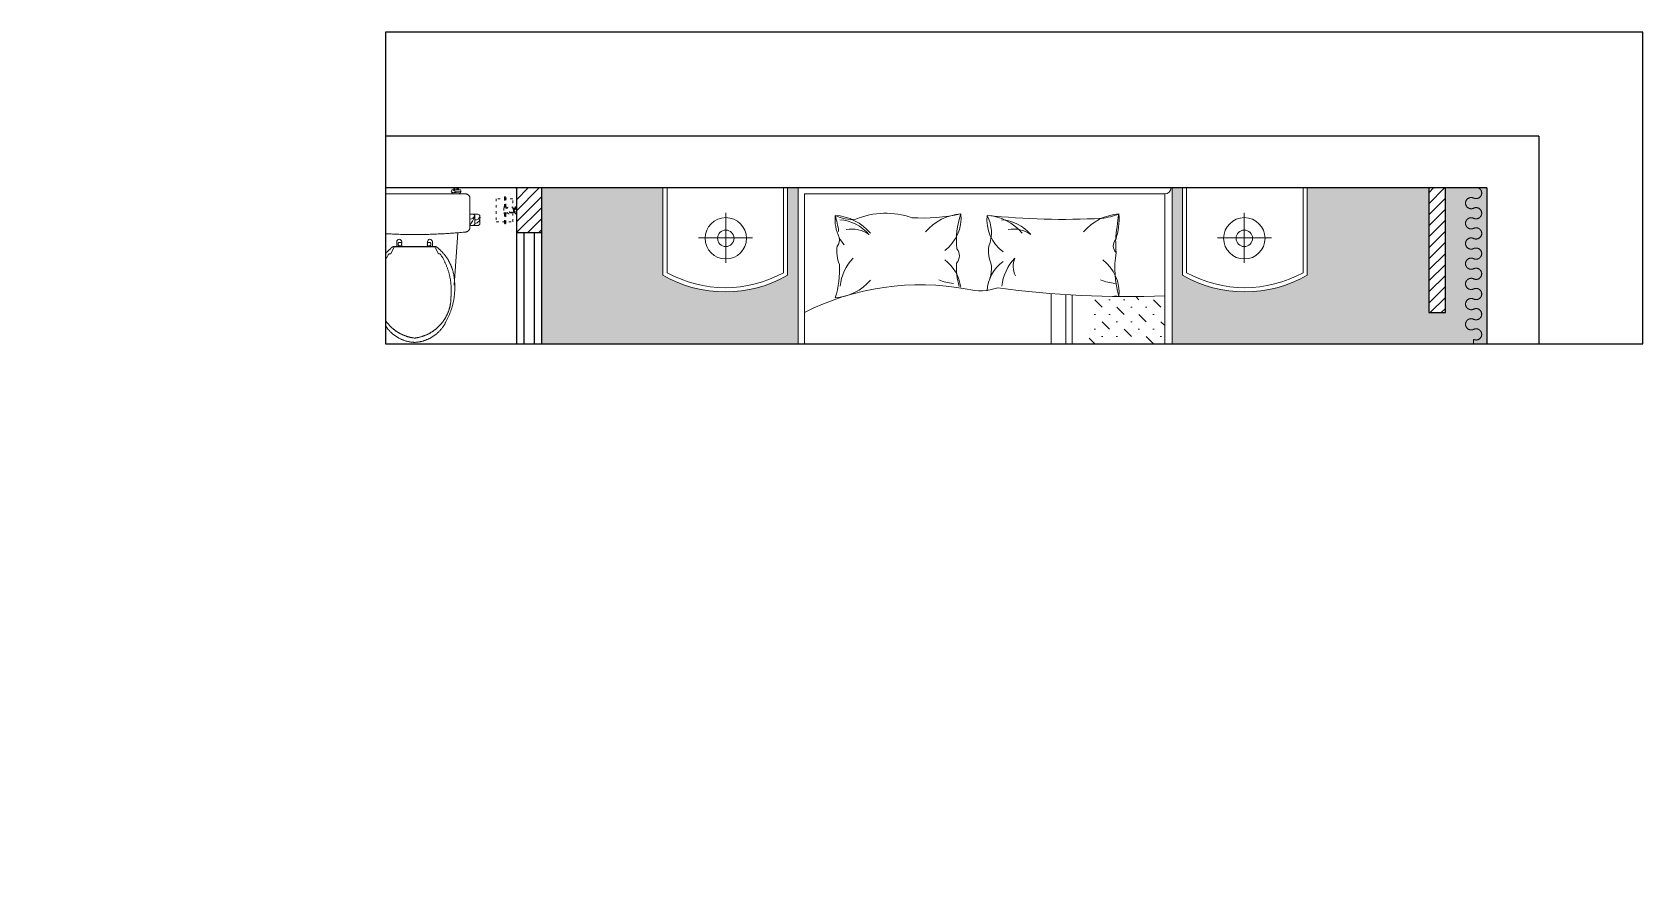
# Model space of a CAD drawing. Header units: millimetres. Extents: x 3162 to 221128, y -144913 to 11496.
# Drawn here: x 205485 to 213235, y -28360 to -24260 of the extents above; entities that cross this region are included whole.
import ezdxf
from ezdxf.xclip import XClip

# ---------------------------------------------------------------- set-up
doc = ezdxf.new("R2010")
doc.units = ezdxf.units.MM
doc.header["$LTSCALE"] = 10
doc.header["$XCLIPFRAME"] = 2
for name, pattern in [('ACAD_ISO03W100', [30, 12, -18]), ('DASH', [8.89, 6.35, -2.54]), ('HIDDEN', [9.525, 6.35, -3.175])]:
    doc.linetypes.add(name, pattern=pattern)
for name, color, linetype, lineweight in [('FC-Hatch【平面填充】', 250, 'Continuous', 0), ('FF-Curtain【平面窗帘】', 32, 'Continuous', 0), ('FF-FIXT【洁具】', 31, 'Continuous', 0), ('FF-【活动成品家具】', 51, 'Continuous', 0), ('Hidden【虚线】', 136, 'DASH', 0)]:
    doc.layers.add(name, color=color, linetype=linetype, lineweight=lineweight)
doc.layers.add('WALL_NEW【新建墙体】', color=4, linetype='Continuous')
doc.layers.add('WALL【墙体】', color=7, linetype='Continuous')

# ---------------------------------------------------------------- blocks, each defined once
blk = doc.blocks.new('马桶平面15')
at = {"color": 251}
for p, q in [((-164.1, 735.1), (-187.7, 735.1)), ((-182.4, 735.2), (-182.4, 743.3)), ((-175.9, 735.1), (-175.9, 743.3)), ((-168.6, 743.3), (-168.6, 735.1))]:
    blk.add_line(p, q, dxfattribs=at)
for points in [[(24.1, 519.2, -0.023855), (-216.9, 530.8, -0.42765), (-242.5, 555.3), (-242.5, 695.1, -0.382307), (-220.4, 714.9), (24.1, 714.9), (268.6, 714.9, -0.382307), (290.7, 695.1), (290.7, 555.3, -0.42765), (265.1, 530.8, -0.023855)], [(24.1, 0, -0.272339), (-125.1, 96, -0.163159), (-166.6, 310.4, -0.20934), (-78.5, 461.5), (24.1, 461.5), (126.7, 461.5, -0.20934), (214.8, 310.4, -0.163159), (173.3, 96, -0.272339)]]:
    blk.add_lwpolyline(points, format="xyb", close=True)
for points in [[(-171.3, 714.9, 0.288575), (-152.8, 725.1, 0.464141), (-158.6, 735.1), (-164.1, 735.1), (-164.1, 743.3), (-187.7, 743.3), (-187.7, 743.3), (-187.7, 735.1), (-193.2, 735.1, 0.464141), (-199, 725.1, 0.288575), (-180.5, 714.9)], [(-61.5, 462.9), (-61.5, 484.4, -1), (-38, 484.4), (-38, 480.5)], [(109.7, 462.9), (109.7, 484.4, 1), (86.2, 484.4), (86.2, 480.5)], [(26.7, 460.2), (121.9, 460.2), (138.7, 426.6), (147.1, 426.6, -0.17108), (199.3, 221.2, -0.383832), (24.1, 20.6, -0.383832), (-151.1, 221.2, -0.17108), (-98.9, 426.6), (-90.5, 426.6), (-73.7, 460.2), (121.9, 460.2)]]:
    blk.add_lwpolyline(points, format="xyb", dxfattribs=at)
for points in [[(-242.5, 617.1), (-242.5, 562.2), (-279.9, 562.2, -0.414214), (-289.9, 572.2), (-289.9, 607.1, -0.414214), (-279.9, 617.1)], [(-242.5, 617.1), (-242.5, 562.2), (-256.2, 562.2, -0.414214), (-266.2, 572.2), (-266.2, 607.1, -0.414214), (-256.2, 617.1)], [(-54.5, 475.5), (-54.5, 470.3, 0.414214), (-49.5, 465.3), (-38.7, 465.3, 0.58538), (-38.5, 470.3), (-38.5, 475.5, 0.58538), (-38.7, 480.5), (-49.5, 480.5, 0.414214)], [(102.7, 475.5), (102.7, 470.3, -0.414214), (97.7, 465.3), (86.9, 465.3, -0.58538), (86.7, 470.3), (86.7, 475.5, -0.58538), (86.9, 480.5), (97.7, 480.5, -0.414214)]]:
    blk.add_lwpolyline(points, format="xyb", close=True, dxfattribs=at)
for points in [[(-184.4, 527.9), (-167.1, 275.7)], [(232.6, 527.9), (215.3, 275.7)]]:
    blk.add_lwpolyline(points)
for centre, radius, start, end in [((-185.1, 755.7), 31.4, 242.88179, 319.14204), ((-173.5, 774.1), 53.1, 240.79773, 292.8926), ((-262.7, 600.1), 28.1, 165.59157, 262.76034), ((-267.7, 612.3), 22.8, 193.4235, 273.84122), ((-231.7, 638.1), 46.4, 221.91484, 256.44129), ((180.7, 814.1), 492.5, 204.86427, 210.76499)]:
    blk.add_arc(centre, radius, start, end, dxfattribs=at)
blk = doc.blocks.new('1800平10108344')
h = blk.add_hatch()
h.set_pattern_fill('MUDST', color=8, scale=200, angle=45, style=0)
h.set_pattern_definition([(45, (-6314.967, -6597.646), (35.35534, 106.06602), [50, -50, 0, -50, 0, -50])])
h.paths.add_polyline_path([(814.9, -644.2, 0.325595), (864.9, -587.2), (864.9, -482.1), (-322.9, -482.1), (-322.9, -644.2)])
h.paths.add_polyline_path([(-504.8, 803.3, -0.019127), (-869.2, 802.8), (-869.2, -300.2), (-504.8, -300.2)])
h = blk.add_hatch()
h.set_pattern_fill('AR-CONC', color=8, scale=40, style=0)
h.set_pattern_definition([(50, (-6066.9, -21172.5), (286.904, -25.1009), [30, -330]), (355, (-6066.9, -21172.5), (-55.5005, 300.877), [24, -264]), (100.4514, (-6043, -21174.58), (231.4038, 275.7758), [25.496, -280.457]), (46.1842, (-6066.9, -21092.5), (426.8964, -66.2076), [45, -495]), (96.6356, (-6031.33, -21098), (373.865, 389.647), [38.244, -420.685]), (351.1842, (-6066.9, -21092.5), (373.865, 389.6474), [36, -396]), (21, (-6026.9, -21112.5), (238.7628, -161.0476), [30, -330]), (326, (-6026.9, -21112.5), (97.326, 290.06), [24, -264]), (71.4514, (-6007, -21125.9), (336.089, 129.0122), [25.496, -280.457]), (37.5, (-6066.9, -21172.49), (4.86394, 133.15754), [0, -260.8, 0, -268, 0, -265]), (7.5, (-6066.9, -21172.49), (105.2278, 157.7647), [0, -152.8, 0, -254.8, 0, -101]), (327.5, (-6156.1, -21172.49), (213.52897, -9.02195), [0, -100, 0, -312, 0, -414]), (317.5, (-6196.1, -21172.49), (233.2745, 40.042), [0, -130, 0, -207.2, 0, -294])])
h.paths.add_polyline_path([(895.8, -677.7), (147.8, -677.7, 2.020977), (895.8, 81.4)])
at = {"ltscale": 300}
for p, q in [((-1554.2, 1322.3), (1545.8, 1322.3)), ((-904.2, -677.7), (-904.2, 1322.3)), ((895.8, -677.7), (895.8, 1322.3)), ((-904.2, -677.7), (895.8, -677.7))]:
    blk.add_line(p, q, dxfattribs=at)
at = {"color": 8}
for p, q in [((-1251.8, 1203), (-1251.8, 962.6)), ((1243.4, 1203), (1243.4, 962.6)), ((-1383.4, 1082.8), (-1122.9, 1082.8)), ((1375, 1082.8), (1114.5, 1082.8)), ((-423.9, 807.2), (-423.9, -644.2)), ((-393.6, 809), (-393.6, -644.2)), ((-322.9, 814), (-322.9, -644.2)), ((899.7, 145.8), (895.5, 79.5)), ((903.8, 78.5), (932.2, 144.2)), ((910.9, 146.3), (906.7, 79.9)), ((916.7, 76.7), (945.1, 142.4)), ((937.5, 73.8), (965.9, 139.5)), ((960.2, 70.6), (988.6, 136.3)), ((989.9, 66.4), (1018.3, 132.1)), ((1027.8, 125.9), (1008.4, 61.1)), ((1034.2, 122), (1012.2, 59.2)), ((1042.9, 119.1), (1020.2, 56.7)), ((1050.7, 112.5), (1028.8, 49.7)), ((1070.9, 103.7), (1048.9, 40.9)), ((1093.2, 95), (1071.3, 32.2)), ((1079, 29), (1124.1, 84.6)), ((1104.1, 92.4), (1082.2, 29.6)), ((1090.9, 23.8), (1136, 79.4)), ((1110.1, 15.4), (1155.2, 71)), ((1131.2, 6.2), (1176.3, 61.8)), ((1158.6, -5.8), (1203.7, 49.8)), ((1211.2, 41.2), (1175, -15.9)), ((1216.2, 35.7), (1178.2, -18.8)), ((1223.9, 30.6), (1185.2, -23.4)), ((1229.7, 22.1), (1191.6, -32.4)), ((1246.7, 8.2), (1208.6, -46.3)), ((1265.8, -6.2), (1227.8, -60.7)), ((1234.4, -65.9), (1292.8, -24.5)), ((1275.6, -11.6), (1237.6, -66.1)), ((1244.4, -74.1), (1302.8, -32.7)), ((1260.6, -87.4), (1319.1, -46)), ((1278.4, -101.9), (1336.8, -60.5)), ((1301.6, -120.9), (1360, -79.5)), ((1364.9, -89.8), (1314.6, -135)), ((1368.3, -96.5), (1316.9, -138.7)), ((1374.3, -103.4), (1322.4, -145)), ((1377.5, -113.1), (1326.2, -155.4)), ((1390.2, -131.1), (1338.8, -173.4)), ((1404.7, -150.2), (1353.4, -192.4)), ((1358.3, -199.2), (1425.8, -175.1)), ((1412.7, -158), (1361.3, -200.3)), ((1365.8, -209.8), (1433.2, -185.7)), ((1377.8, -227), (1445.3, -202.9)), ((1391, -245.8), (1458.4, -221.7)), ((864.9, -300.2), (-869.2, -300.2)), ((1408.2, -270.3), (1475.6, -246.2)), ((1477.6, -257.4), (1417, -287.4)), ((1479, -264.7), (1418.2, -291.5)), ((1483, -273.1), (1421.8, -299.1)), ((1483.5, -283.3), (1422.6, -310.1)), ((1490.8, -304), (1429.9, -330.8)), ((864.9, -381.1), (-869.2, -381.1)), ((1499.7, -326.3), (1438.8, -353.1)), ((1441.8, -360.9), (1513.2, -355.9)), ((1505.2, -336), (1444.4, -362.8)), ((1446.1, -373.2), (1517.5, -368.2)), ((864.9, -411.4), (-869.2, -411.4)), ((1453, -393), (1524.4, -388)), ((1460.7, -414.7), (1532.1, -409.7)), ((1470.6, -442.9), (1542, -437.9)), ((1540.9, -449.2), (1474.4, -461.7)), ((1540.3, -456.7), (1474.5, -466.1)), ((1539.5, -475.7), (1473.7, -485.1)), ((1541, -497.7), (1475.1, -507.1)), ((1541.8, -465.7), (1475.9, -474.3)), ((1543.5, -521.5), (1477.7, -530.9)), ((1478.4, -539.3), (1548.5, -553.7)), ((1546.2, -532.4), (1480.4, -541.8)), ((1479.3, -552.2), (1549.4, -566.7)), ((1480.6, -573.1), (1550.8, -587.6)), ((1482.1, -596.1), (1552.3, -610.5)), ((81.3, -697.7), (147.2, -689)), ((1537.1, -697.7), (1471.2, -689)), ((1541.6, -676.2), (1475.7, -667.5)), ((1546.5, -667.1), (1480.7, -657.6)), ((1547.5, -658), (1481.6, -649.3)), ((1550, -651), (1482.7, -645.1)), ((1484.1, -626), (1554.2, -640.4)), ((85.2, -721.3), (151.1, -712.6)), ((85.5, -732.5), (151.4, -723.8)), ((152.7, -720.8), (89.1, -753.7)), ((155.4, -733.5), (91.7, -766.4)), ((159.7, -754.1), (96.1, -786.9)), ((1458.6, -754.1), (1522.2, -786.9)), ((1463, -733.5), (1526.6, -766.4)), ((1465.6, -720.8), (1529.3, -753.7)), ((1532.8, -732.5), (1466.9, -723.8)), ((1533.1, -721.3), (1467.2, -712.6)), ((164.4, -776.5), (100.8, -809.4)), ((106.7, -808.4), (168.6, -790.7)), ((107.2, -815.8), (171.3, -794.4)), ((177.6, -812.5), (107.5, -827.2)), ((191.3, -839.2), (121.2, -853.9)), ((1489.5, -869.7), (1428.4, -843.6)), ((1496.7, -862.4), (1435.9, -835.4)), ((1500.1, -853.8), (1439, -827.7)), ((1504.4, -847.8), (1441.2, -823.9)), ((1447.7, -805.9), (1511.3, -838.7)), ((1453.9, -776.5), (1517.5, -809.4)), ((201.8, -859.6), (131.8, -874.3)), ((211.4, -878.3), (141.3, -893)), ((217.4, -889.8), (147.3, -904.5)), ((157.9, -923.1), (214.5, -888.3)), ((164.7, -932), (221.3, -897.2)), ((176.6, -952.9), (233.2, -918)), ((1388.6, -922.3), (1441, -971.1)), ((1398.3, -903.8), (1450.7, -952.5)), ((1404.3, -892.2), (1456.7, -941)), ((1465.8, -921.6), (1404.7, -895.4)), ((1469.2, -910.9), (1408, -884.8)), ((1479.4, -889.2), (1418.2, -863)), ((186.6, -972.4), (243.2, -937.6)), ((188.5, -982.5), (245.6, -948.4)), ((193.5, -990.2), (250.1, -955.4)), ((196, -997.3), (251.9, -959.3)), ((262.9, -975.1), (199.4, -1008.1)), ((283.3, -997), (219.8, -1030.1)), ((1387.2, -1042.1), (1335.4, -1000.4)), ((1396, -1036.9), (1344.8, -994.6)), ((1401.6, -1029.6), (1349.8, -987.9)), ((1407.4, -1024.9), (1352.9, -984.9)), ((1364.1, -969.3), (1416.5, -1018)), ((1378, -942.7), (1430.4, -991.5)), ((298.9, -1013.9), (235.4, -1046.9)), ((313.2, -1029.2), (249.7, -1062.3)), ((322, -1038.8), (258.5, -1071.8)), ((273.8, -1086.9), (318.9, -1038.1)), ((282.7, -1093.6), (327.8, -1044.8)), ((299.8, -1110.5), (344.9, -1061.6)), ((314.7, -1126.6), (359.8, -1077.8)), ((1260.1, -1082.2), (1297.4, -1143.3)), ((1275.8, -1065.5), (1313.1, -1126.6)), ((1290.2, -1050.2), (1327.5, -1111.3)), ((1350.4, -1085.6), (1298.6, -1043.9)), ((1299, -1040.7), (1336.4, -1101.8)), ((1356.4, -1076.2), (1304.6, -1034.5)), ((1372.1, -1058.1), (1320.3, -1016.4)), ((319.3, -1135.8), (365, -1087.5)), ((326.2, -1141.8), (371.3, -1093)), ((330.4, -1148), (374.1, -1096.3)), ((388.9, -1108.5), (336.7, -1157.5)), ((414.4, -1124.2), (362.2, -1173.1)), ((434, -1136.2), (381.8, -1185.1)), ((451.9, -1147.1), (399.7, -1196.1)), ((463, -1153.9), (410.8, -1202.9)), ((429.5, -1213.3), (459.8, -1154.1)), ((439.9, -1217.3), (470.2, -1158.1)), ((1146.5, -1162), (1165.9, -1230.9)), ((1194.9, -1212.4), (1156.3, -1158.3)), ((1157.6, -1155.3), (1177, -1224.2)), ((1203.3, -1205), (1164.7, -1150.9)), ((1223.3, -1191.7), (1184.7, -1137.6)), ((1242.1, -1180.4), (1203.5, -1126.3)), ((1252, -1177.8), (1214.1, -1123.2)), ((1259.4, -1172.3), (1220.8, -1118.2)), ((1266.3, -1169.4), (1224.6, -1116.1)), ((1239.5, -1104.1), (1276.8, -1165.2)), ((460.9, -1229), (491.2, -1169.8)), ((479.6, -1240.5), (509.9, -1181.3)), ((486.5, -1248.1), (517.5, -1189.3)), ((494.8, -1252.1), (525.1, -1192.9)), ((500.5, -1256.8), (528.6, -1195.3)), ((546.2, -1203.1), (509.1, -1264.3)), ((575, -1211.3), (537.9, -1272.5)), ((597.1, -1217.5), (560, -1278.7)), ((617.3, -1223.2), (580.2, -1284.5)), ((629.8, -1226.8), (592.7, -1288)), ((613.6, -1293), (626.8, -1227.8)), ((624.7, -1294.1), (637.9, -1228.9)), ((648.1, -1299.6), (661.2, -1234.5)), ((957.8, -1236.6), (957.9, -1308.2)), ((978, -1231), (978.1, -1302.6)), ((1011, -1292.5), (988.4, -1230)), ((990.5, -1227.5), (990.6, -1299.1)), ((1021.1, -1287.6), (998.5, -1225.1)), ((1043.9, -1280.3), (1021.3, -1217.8)), ((1065.1, -1274.4), (1042.5, -1211.9)), ((1075.4, -1274.6), (1053.6, -1211.8)), ((1083.9, -1271.3), (1061.3, -1208.8)), ((1091.3, -1270.3), (1065.6, -1207.8)), ((1083.2, -1200.3), (1102.6, -1269.2)), ((1108.9, -1184.8), (1128.3, -1253.7)), ((1128.5, -1172.9), (1148, -1241.8)), ((669.2, -1305.6), (682.4, -1240.5)), ((677.9, -1311.1), (691.9, -1246.1)), ((686.9, -1312.7), (700.1, -1247.6)), ((693.7, -1315.7), (704.2, -1248.9)), ((723.2, -1251.7), (704, -1320.6)), ((753.2, -1251.8), (734, -1320.7)), ((776.1, -1251.8), (756.9, -1320.8)), ((797.1, -1251.9), (777.9, -1320.9)), ((810.1, -1251.9), (790.9, -1320.9)), ((823.3, -1318.1), (818.5, -1251.8)), ((847.3, -1317.2), (842.4, -1250.9)), ((869.3, -1317.2), (864.4, -1250.9)), ((888.3, -1319.3), (883.4, -1253)), ((895.6, -1320.4), (887.7, -1253.2)), ((906.7, -1250.7), (906.9, -1322.3)), ((935.6, -1242.7), (935.7, -1314.3))]:
    blk.add_line(p, q, dxfattribs=at)
at = {"ltscale": 300}
for points in [[(-1554.2, 1322.3), (-1554.2, 902.3, 0.266667), (-954.2, 902.3), (-954.2, 1322.3)], [(1545.8, 1322.3), (1545.8, 902.3, -0.266667), (945.8, 902.3), (945.8, 1322.3)]]:
    blk.add_lwpolyline(points, format="xyb", dxfattribs=at)
at = {"color": 8}
for points in [[(-1534.2, 1322.3), (-1534.2, 914, 0.256108), (-974.2, 914), (-974.2, 1322.3)], [(-899.2, 1322.3, 0.39642), (-869.2, 1294), (-4.2, 1294), (864.9, 1294)], [(1525.8, 1322.3), (1525.8, 914, -0.256108), (965.8, 914), (965.8, 1322.3)], [(864.9, 1294), (864.9, -587.2, -0.325595), (814.9, -644.2), (-819.2, -644.2, -0.382387), (-869.2, -591.9), (-869.2, 1294)], [(864.9, 722.6, 0.165988), (82.3, 834.8, -0.137674), (-65, 841.2, -0.042319), (-869.2, 802.8)]]:
    blk.add_lwpolyline(points, format="xyb", dxfattribs=at)
for centre, radius in [((-1251.8, 1080), 99.6), ((1243.4, 1080), 99.6), ((-1251.8, 1080), 39.6), ((1243.4, 1080), 39.6)]:
    blk.add_circle(centre, radius, dxfattribs=at)
for centre, radius, start, end in [((-340.6, 1171.8), 308.5, 175.30484, 198.69419), ((-665.1, 952.7), 245, 40.4189, 85.9871), ((-535.3, 1469.5), 294.8, 247.51785, 264.26696), ((-2263.4, 935.8), 1636.4, 4.80985, 9.18918), ((-376.8, 4551.3), 3380.3, 266.81337, 276.16021), ((-68.9, 965.7), 204.1, 94.0129, 139.5811), ((3.1, 946.1), 245, 94.0129, 139.5811), ((-207.4, 1170.5), 194.3, 306.5711, 5.88998), ((141.7, 1106.9), 176.7, 151.77364, 201.69827), ((305.4, 1177.1), 194.3, 174.11002, 233.4289), ((293.9, 2033.7), 856.1, 257.74383, 273.62843), ((95, 952.7), 245, 40.4189, 85.9871), ((-245.1, 1072.8), 378.3, 353.49469, 19.18669), ((474.2, 812.6), 387.8, 68.20259, 108.9817), ((733.7, 946.1), 245, 94.0129, 139.5811), ((709.6, 965.7), 204.1, 94.0129, 139.5811), ((641, 1327.3), 156.3, 261.59582, 298.90918), ((523.3, 1170.5), 194.3, 333.73715, 5.88998), ((1212.6, 1044.5), 517, 163.60457, 172.3273), ((-140.4, 979.3), 145.5, 79.82604, 125.26665), ((638.1, 979.3), 145.5, 79.82604, 125.26665), ((-1124.4, 936.2), 495.6, 344.0243, 8.70709), ((-665.8, 1043), 44.6, 314.4736, 42.17134), ((-2993.9, 1118.7), 2361.8, 357.39054, 358.88764), ((-189.2, 1019.5), 168.1, 337.01696, 7.53676), ((173.9, 996.3), 54.7, 142.08329, 220.902), ((523.3, 1170.5), 194.3, 320.94042, 333.73715), ((741.5, 1073), 45.9, 165.35061, 223.26844), ((541.4, 1019.5), 168.1, 337.01696, 7.53676), ((-454.7, 819.7), 194.3, 126.5711, 185.88998), ((-235.6, 945.6), 96.2, 331.37164, 24.1267), ((-309, 828.4), 224.6, 5.35766, 44.16478), ((-207.4, 813.1), 194.3, 4.31813, 53.4289), ((148.3, 938.6), 183.4, 175.22328, 196.23004), ((305.4, 819.7), 194.3, 126.5711, 172.36406), ((-196.7, 940), 329.9, 343.79543, 3.55541), ((469.5, 828.4), 224.6, 5.35766, 44.16478), ((1150.8, 929.9), 455.2, 176.98015, 197.47897), ((-648.8, 1100.6), 238.3, 274.48364, 291.935), ((129.7, 1100.6), 238.3, 274.48364, 291.935), ((733.7, 1037.5), 245, 220.4189, 265.9871), ((-384.6, -967.5), 1786.8, 97.85852, 98.47626), ((-665.1, 1044.1), 245, 274.0129, 278.34166), ((811.5, -583.5), 640.3, 188.46037, 82.43182)]:
    blk.add_arc(centre, radius, start, end, dxfattribs=at)
at = {"ltscale": 300}
blk.add_arc((811.5, -583.5), 670.3, 188.07911, 82.77241, dxfattribs=at)
blk = doc.blocks.new('hlw_3_1200_120')
for p, q in [((-0.5, 0.05), (0.5, 0.05)), ((-0.5, -0.05), (0.5, -0.05))]:
    blk.add_line(p, q)
at = {"linetype": 'HIDDEN', "ltscale": 15}
for p, q in [((-0.5, 0.0208), (0.5, 0.0208)), ((-0.5, -0.0208), (0.5, -0.0208))]:
    blk.add_line(p, q, dxfattribs=at)
blk = doc.blocks.new('海龙工具_2009110106373373')
at = {"linetype": 'ACAD_ISO03W100', "ltscale": 0.1}
for p, q in [((-16.7, 0), (16.7, 0)), ((-16.7, -5.8), (-16.7, 0)), ((16.7, -5.8), (16.7, 0)), ((-16.7, -5.8), (16.7, -5.8)), ((-9.5, -11.1), (9.5, -11.1)), ((-7.9, -13.8), (7.9, -13.8)), ((-6.9, -13.8), (-6.9, -11.1)), ((6.9, -13.8), (6.9, -11.1))]:
    blk.add_line(p, q, dxfattribs=at)
at = {"color": 8, "linetype": 'ACAD_ISO03W100', "ltscale": 0.1}
for p, q in [((-16.7, -4.4), (16.7, -4.4)), ((-6.6, -13.8), (-6.6, -11.1)), ((-6.1, -13.8), (-6.1, -11.1)), ((-2.5, -13.8), (-2.5, -11.1)), ((5.6, -13.8), (5.6, -11.1)), ((5.9, -13.8), (5.9, -11.1)), ((6.4, -13.8), (6.4, -11.1)), ((7, -33.3), (9.2, -33.3)), ((7.8, -20.3), (11.9, -22.7))]:
    blk.add_line(p, q, dxfattribs=at)
for points in [[(-17.6, -56.1), (-64.4, -56.1)], [(-17.6, -56.7), (-64, -56.7)], [(17.6, -56.1), (64.4, -56.1)], [(17.6, -56.7), (64, -56.7)]]:
    blk.add_lwpolyline(points, dxfattribs=at)
at = {"linetype": 'ACAD_ISO03W100', "ltscale": 0.1}
for points in [[(-61.4, -51), (-17.6, -51)], [(-17.6, -57.8), (-61.4, -57.8)], [(-11.7, -49.5), (-17.6, -49.5), (-17.6, -58.8), (-11.7, -58.8)], [(-11.7, -43.8), (-11.7, -59.9), (11.7, -59.9), (11.7, -43.8)], [(11.7, -49.5), (17.6, -49.5), (17.6, -58.8), (11.7, -58.8)], [(61.4, -51), (17.6, -51)], [(17.6, -57.8), (61.4, -57.8)]]:
    blk.add_lwpolyline(points, dxfattribs=at)
at = {"color": 8, "linetype": 'ACAD_ISO03W100', "ltscale": 0.1}
blk.add_lwpolyline([(-55.5, -96.8), (55.2, -96.8), (55.2, -17.4), (-55.5, -17.4)], close=True, dxfattribs=at)
at = {"linetype": 'ACAD_ISO03W100', "ltscale": 0.1}
for centre, radius, start, end in [((-61.4, -54.4), 3.41, 90, 270), ((0, -30), 18.1, 116.11748, 63.88252), ((-20.9, -14.2), 11.8, 15.38279, 45.49873), ((20.9, -14.2), 11.8, 134.50127, 164.61721), ((61.4, -54.4), 3.41, 270, 90)]:
    blk.add_arc(centre, radius, start, end, dxfattribs=at)
at = {"color": 8, "linetype": 'ACAD_ISO03W100', "ltscale": 0.1}
for centre, radius, start, end in [((-15.3, -11.8), 11.2, 3.72271, 32.48588), ((-22.2, -12.5), 18.8, 4.24359, 20.74315), ((14.7, -12.4), 11.2, 143.80422, 173.1553), ((16.9, -14.2), 11.8, 134.50127, 164.61721), ((21.6, -18.2), 16.8, 132.4216, 154.92635), ((0.7, -26.4), 9.31, 311.87931, 40.38031), ((0.9, -25.5), 11.4, 317.03504, 14.50797)]:
    blk.add_arc(centre, radius, start, end, dxfattribs=at)
blk = doc.blocks.new('海龙_05091009')
at = {"layer": 'FC-Hatch【平面填充】'}
h = blk.add_hatch(dxfattribs=at)
h.set_pattern_fill('AR-SAND', color=256, scale=2.5)
h.set_pattern_definition([(37.5, (-3375, -1675), (-4, 122.3533), [0, -96.52, 0, -107.95, 0, -103.1875]), (7.5, (-3375, -1675), (112.381, 179.2063), [0, -52.07, 0, -86.995, 0, -33.3375]), (327.5, (-3453.1, -1675), (197.748, 0.3593), [0, -31.75, 0, -114.3, 0, -149.225]), (317.5, (-3453.1, -1675), (190.889, 55.7323), [0, -15.875, 0, -74.93, 0, -85.725])])
h.paths.add_polyline_path([(1175, -260), (1175, 75), (1175, 1075), (1175, 1195), (1074, 1195), (1074, 1207), (755, 1207), (289.7, 1207), (278, 1207), (278, 1195), (175, 1195), (175, 1675), (-210, 1675), (-210, 1225), (-585, 1225), (-585, 1125), (-1335, 1125), (-1335, 1225), (-1710, 1225), (-1710, 1675), (-1895, 1675), (-1895, 1075), (-3095, 1075), (-3175, 1075), (-3175, 1675), (-3375, 1675), (-3375, 800), (-3375, -800), (-3375, -1675), (-3175, -1675), (-3175, -1075), (-3095, -1075), (-3095, -1675), (-2510, -1675), (-2510, -1255, -0.266667), (-1910, -1255), (-1910, -1675), (-1860, -1675), (-1860, 325), (-807.9, 325, -0.082962), (-741.3, 535.6), (-746.5, 538.8), (-740.3, 537.5, -0.067604), (-636.9, 685.4), (-641, 689.8), (-635.5, 686.9, -0.067604), (-496, 801.4), (-498.8, 806.8), (-494.2, 802.5, -0.067604), (-329, 875.1), (-330.2, 881.1), (-327, 875.7, -0.136638), (32.7, 877.3), (34.7, 883), (34.7, 876.7, -0.067604), (200.5, 805.6), (204, 810.5), (202.3, 804.5, -0.067604), (342.8, 691.2), (347.5, 695), (344.2, 689.7, -0.067604), (448.9, 542.7), (454.5, 545.1), (449.9, 540.8, -0.067604), (511.1, 371.1), (517.1, 371.9), (511.5, 369, -0.067604), (524.6, 189.1), (530.7, 188.2), (524.5, 186.9, -0.067604), (488.6, 10.1), (494.1, 7.7), (487.9, 8.1, -0.067604), (405.6, -152.5), (410.3, -156.3), (404.3, -154.2, -0.067604), (281.8, -286.6), (285.2, -291.6), (280.1, -288, -0.067604), (126.4, -382.4), (128.4, -388.1), (124.4, -383.2, -0.067604), (-49.1, -432.7), (-48.7, -438.7), (-51.2, -433, -0.00331), (-60, -434.1), (-60, -1675), (-10, -1675), (-10, -1255, -0.266667), (590, -1255), (590, -1675), (1175, -1675), (1175, -1460)])
h.paths.add_polyline_path([(-2268.8, 530.7, -0.042541), (-2719.6, 530, -0.392693), (-2742.8, 555.5, -0.054013), (-2733.3, 637.2, -0.104388), (-2775.6, 953.7, -0.080415), (-2773.9, 961.7), (-2766.1, 988.3), (-2766.2, 1052.5), (-2223.8, 1053.3), (-2223.7, 989.2), (-2215.8, 962.6, -0.080415), (-2214.1, 954.6, -0.104388), (-2255.4, 638, -0.054013), (-2245.6, 556.3, -0.392693)], flags=16)
at = {"layer": 'WALL_NEW【新建墙体】'}
h = blk.add_hatch(dxfattribs=at)
h.set_pattern_fill('ANSI31', color=8, scale=11.811024)
h.set_pattern_definition([(45, (-17235.556, 16249.696), (-26.516504, 26.516504), [])])
h.paths.add_polyline_path([(-3175, -1675), (-3095, -1675), (-3095, -1075), (-3175, -1075)])
h = blk.add_hatch(dxfattribs=at)
h.set_pattern_fill('ANSI31', color=8, scale=11.811024)
h.set_pattern_definition([(45, (1175, -1675), (-26.5165, 26.5165), [])])
h.paths.add_polyline_path([(1295, -1460), (1175, -1460), (1175, -1675), (1295, -1675)])
at = {"layer": 'FF-Curtain【平面窗帘】'}
blk.add_lwpolyline([(-3311, -1675, -1.6), (-3311, -1626.4, 1.6), (-3311, -1577.8, -1.6), (-3311, -1529.2, 1.6), (-3311, -1480.6, -1.6), (-3311, -1431.9, 1.6), (-3311, -1383.3, -1.6), (-3311, -1334.7, 1.6), (-3311, -1286.1, -1.6), (-3311, -1237.5, 1.6), (-3311, -1188.9, -1.6), (-3311, -1140.3, 1.6), (-3311, -1091.7, -1.6), (-3311, -1043.1, 1.6), (-3311, -994.4, -1.6), (-3311, -945.8), (-3311, -897.2), (-3311, -848.6), (-3311, -800), (-3286.7, -848.6), (-3311, -848.6)], format="xyb", dxfattribs=at)
at = {"layer": 'WALL_NEW【新建墙体】'}
for p, q in [((1175, -1675), (1175, -1460)), ((1295, -1460), (1175, -1460)), ((1295, -1675), (1295, -1460)), ((1175, -1675), (1295, -1675))]:
    blk.add_line(p, q, dxfattribs=at)
blk.add_lwpolyline([(-3175, -1675), (-3095, -1675), (-3095, -1075), (-3175, -1075)], close=True, dxfattribs=at)
at = {"layer": 'WALL【墙体】'}
for p, q in [((-3625, -1925), (-3625, -800)), ((-3375, -1675), (-3375, -800)), ((-3375, -1675), (3375, -1675)), ((-3625, -1925), (3625, -1925))]:
    blk.add_line(p, q, dxfattribs=at)
at = {"layer": 'FF-FIXT【洁具】', "xscale": -1, "rotation": 180}
blk.add_blockref('马桶平面15', (1760.9, -931.7), dxfattribs=at)
at = {"layer": 'FF-FIXT【洁具】', "rotation": 90}
blk.add_blockref('海龙工具_2009110106373373', (1295, -1567.5), dxfattribs=at)
at = {"layer": 'FF-【活动成品家具】', "xscale": -1, "rotation": 180}
blk.add_blockref('1800平10108344', (-955.8, -352.7), dxfattribs=at)
at = {"layer": 'WALL_NEW【新建墙体】', "xscale": 1200, "yscale": 1200, "zscale": 1200, "rotation": 90}
blk.add_blockref('hlw_3_1200_120', (1235, -860), dxfattribs=at)

msp = doc.modelspace()

# ---------------------------------------------------------------- linework, layer by layer
at = {"layer": 'Hidden【虚线】'}
msp.add_lwpolyline([(213234.6, -24260), (207184.6, -24260), (207184.6, -25760), (213234.6, -25760)], close=True, dxfattribs=at)

# ---------------------------------------------------------------- block references
at = {"layer": 'WALL_NEW【新建墙体】'}
ref = msp.add_blockref('海龙_05091009', (209109.6, -26685), dxfattribs=dict(at, rotation=180))
XClip(ref).set_block_clipping_path([(-4124.9999941629, -2424.9999802007), (1925.0000058371, -924.9999802007)])

doc.saveas('drawing.dxf')
